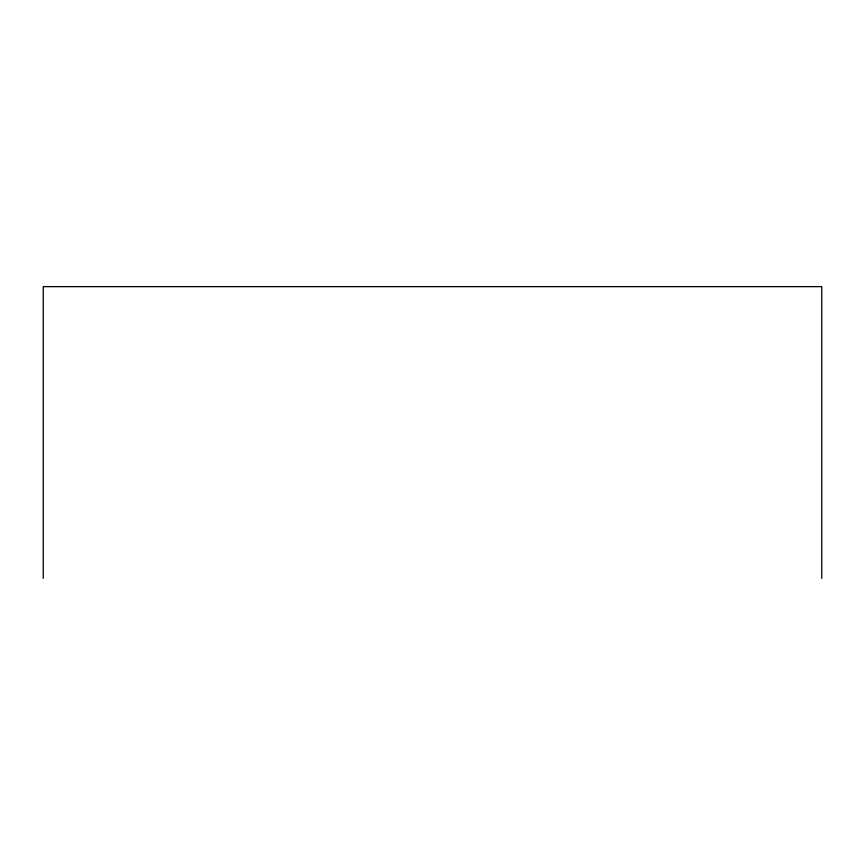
<?xml version="1.0" encoding="UTF-8"?>
<svg xmlns="http://www.w3.org/2000/svg" width="865" height="865" viewBox="0 0 865 865"><rect width="100%" height="100%" fill="white"/><g stroke="black" fill="none" stroke-linecap="round" stroke-linejoin="round"><path stroke-width="1.3" d="M821.75 578.361L821.75 286.639L43.25 286.639L43.25 578.361"/></g></svg>
